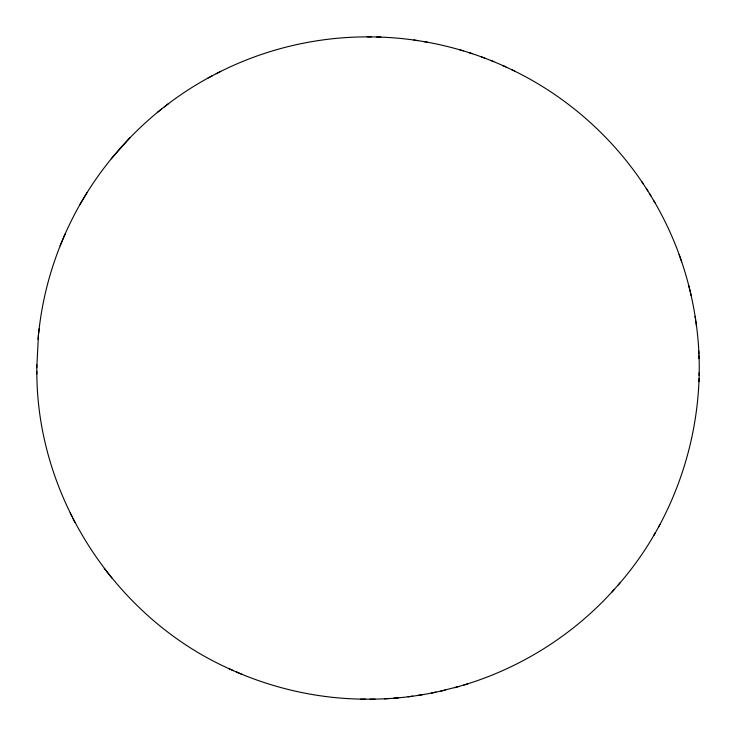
<?xml version="1.0" encoding="UTF-8"?>
<svg xmlns="http://www.w3.org/2000/svg" width="736" height="736" viewBox="0 0 736 736"><rect width="100%" height="100%" fill="white"/><g stroke="black" fill="none" stroke-linecap="round" stroke-linejoin="round"><path stroke-width="1.1" d="M36.8 367.687L38.428 335.276M233.524 670.662C116.932 620.558 36.561 498.235 36.837 371.34M618.185 585C680.607 513.884 709.66 415.076 695.879 321.503M698.915 381.662L698.998 378.755M699.071 375.314L699.145 372.664M38.668 333.123C41.952 301.245 50.03 269.864 62.431 240.322M38.033 339.287L39.091 328.845M62.744 239.623C91.779 169.878 145.7 110.86 212.538 75.624M60.094 245.898L65.136 233.892M653.743 535.514L655.334 532.68M658.37 527.243L659.898 524.529M86.885 192.832L79.893 204.571M111.182 158.838L129.978 137.678M463.818 685.023C521.373 667.754 574.006 634.358 614.1 589.591M611.772 592.25L620.439 582.434M164.349 106.876L168.636 103.518M157.375 112.387L161.635 109.048M216.182 73.738C263.819 48.99 317.621 36.266 371.284 36.883M207.994 78.016L220.717 71.346M440.873 691.058L458.822 686.467M454.572 687.728L468.013 683.772M370.079 699.172C392.187 699.099 414.322 696.744 435.951 692.125M431.489 693.1L445.271 690.101M408.057 696.808L412.703 696.146M417.496 695.456L422.096 694.793M384.404 698.841L389.206 698.501M393.852 698.16L398.618 697.829M228.399 668.408C271.262 688.252 318.375 698.988 365.626 699.163M360.686 699.172L374.992 699.172M376.731 37.002C421.231 38.051 465.474 48.392 505.917 66.948M367.034 36.828L380.908 37.067M413.899 40.011L417.864 40.664M423.513 41.556L427.386 42.191M459.43 49.689L463.054 50.821M468.731 52.56L472.254 53.664M481.399 56.838L484.831 58.172M490.47 60.352L493.801 61.649M236.274 671.858L241.445 674.139M511.474 69.58C564.65 94.972 610.714 135.01 643.365 184.055M502.688 65.449L514.611 71.033M104.227 568.376L111.872 578.073M646.337 188.609L650.937 195.923M641.728 181.562L647.873 190.937M653.559 200.33C675.731 237.912 690.248 279.965 696.109 323.196M649.41 193.384L654.985 202.704M70.196 513.02L71.99 516.552M73.002 518.576L74.916 522.339M681.683 261.841L679.153 254.601M689.954 290.508L688.813 285.826M691.15 295.596L690.184 291.465M695.695 320.307L695.106 316.314M696.219 324.079L696.495 326.076M698.749 351.164L698.86 353.814M698.915 355.727L699.034 358.653M36.8 364.789L36.828 373.943"/></g></svg>
